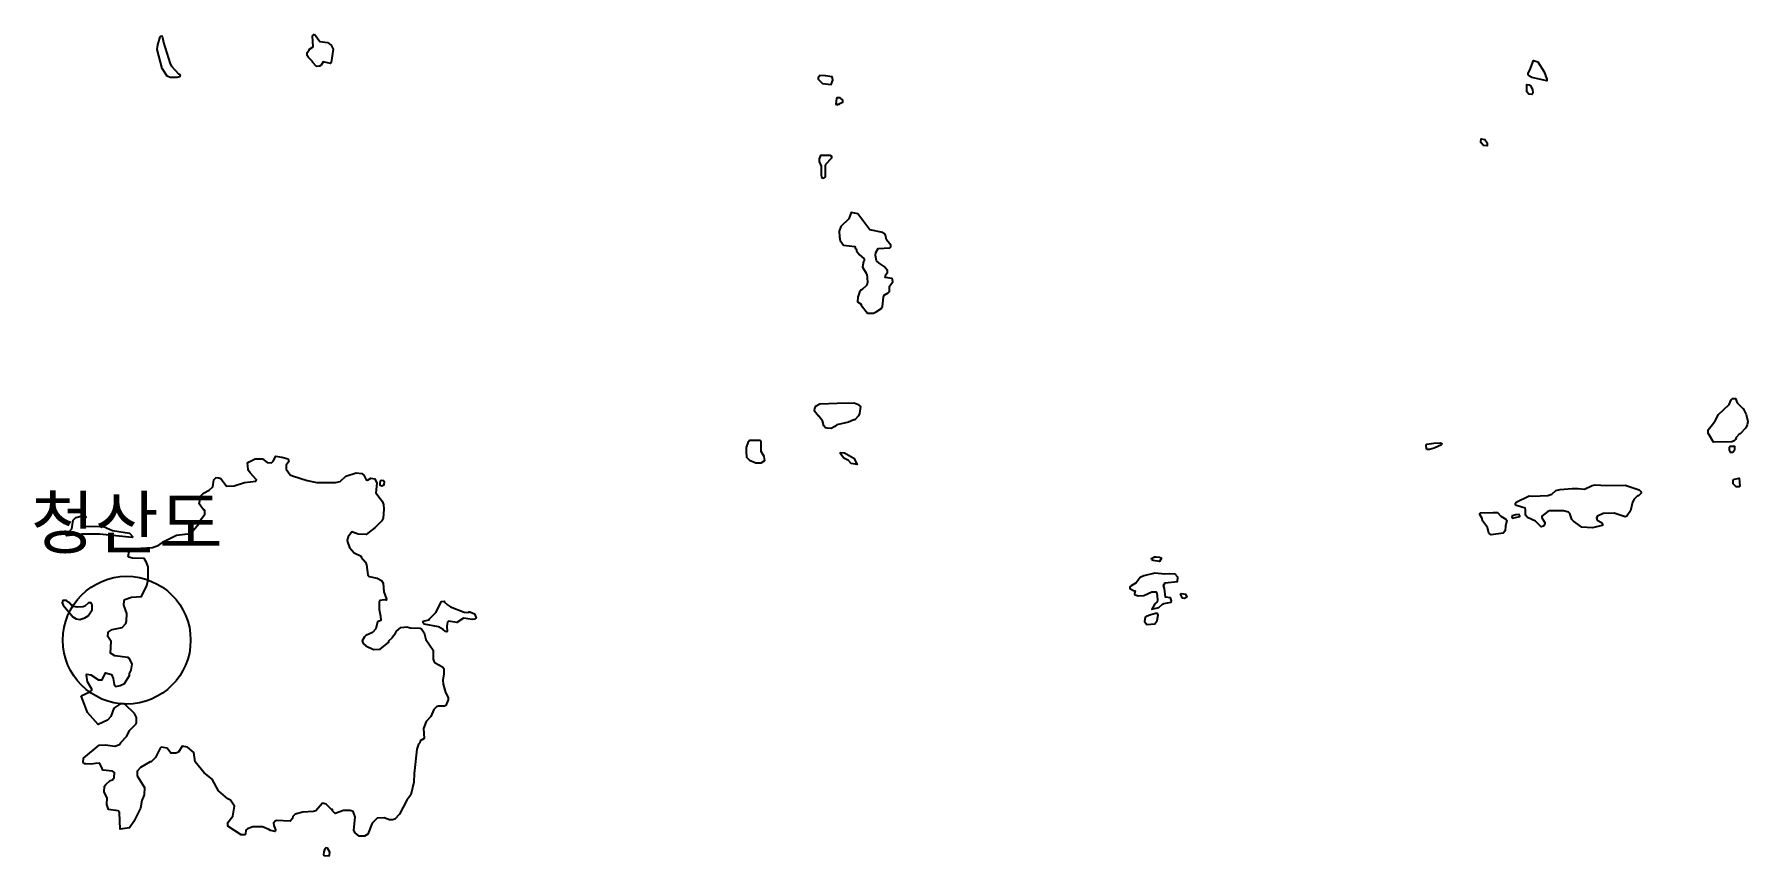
# Model space of a CAD drawing. Header units: millimetres. Extents: x -954552 to 1497340, y -301250 to 736091.
# Drawn here: x 184924 to 218472, y 71953 to 88035 of the extents above; entities that cross this region are included whole.
import ezdxf
from ezdxf.enums import TextEntityAlignment as Align

# ---------------------------------------------------------------- set-up
doc = ezdxf.new("R2010")
doc.units = ezdxf.units.MM
for name, color, linetype in [('2122', 7, 'Continuous'), ('AWS', 4, 'Continuous'), ('AWS명', 2, 'Continuous')]:
    doc.layers.add(name, color=color, linetype=linetype)
doc.styles.get("Standard").update_dxf_attribs({"font": ''})
doc.styles.get('Standard').set_extended_font_data('Gulim')

msp = doc.modelspace()

# ---------------------------------------------------------------- linework, layer by layer
at = {"layer": '2122', "color": 7}
for points in [[(187414, 88014), (187437, 87975), (187454, 87877), (187585, 87454), (187609, 87413), (187751, 87258), (187769, 87251), (187782, 87226), (187769, 87199), (187725, 87190), (187587, 87191), (187525, 87217), (187427, 87362), (187332, 87739), (187342, 87829), (187388, 87982), (187414, 88014), (187414, 88014)], [(190409, 88035), (190514, 87891), (190665, 87877), (190737, 87820), (190775, 87744), (190735, 87480), (190722, 87466), (190578, 87496), (190540, 87431), (190508, 87410), (190452, 87405), (190372, 87491), (190372, 87503), (190291, 87579), (190267, 87620), (190268, 87675), (190308, 87724), (190312, 87743), (190382, 87792), (190374, 88003), (190409, 88035), (190409, 88035)], [(200414, 87223), (200308, 87225), (200270, 87184), (200270, 87159), (200358, 87072), (200527, 87051), (200557, 87135), (200545, 87201), (200414, 87223), (200414, 87223)], [(214208, 87333), (214276, 87519), (214362, 87493), (214484, 87301), (214540, 87158), (214540, 87126), (214246, 87191), (214201, 87216), (214171, 87244), (214171, 87275), (214208, 87333), (214208, 87333)], [(214146, 86957), (214146, 87050), (214196, 87044), (214216, 87031), (214255, 86947), (214266, 86894), (214260, 86870), (214247, 86857), (214185, 86860), (214146, 86906), (214146, 86957), (214146, 86957)], [(200652, 86654), (200652, 86667), (200690, 86667), (200690, 86680), (200752, 86704), (200752, 86742), (200703, 86792), (200639, 86792), (200628, 86779), (200615, 86667), (200652, 86654), (200652, 86654)], [(213256, 85912), (213244, 85926), (213250, 85985), (213325, 85973), (213369, 85911), (213369, 85854), (213301, 85860), (213256, 85912), (213256, 85912)], [(200328, 85450), (200333, 85278), (200345, 85222), (200383, 85219), (200414, 85241), (200415, 85459), (200425, 85491), (200538, 85617), (200538, 85642), (200506, 85661), (200319, 85660), (200294, 85594), (200294, 85544), (200328, 85450), (200328, 85450)], [(201213, 83359), (201226, 83339), (201239, 83182), (201227, 83120), (201127, 83032), (201115, 83032), (201084, 82988), (201047, 82888), (201041, 82800), (201111, 82750), (201117, 82729), (201241, 82576), (201354, 82577), (201410, 82599), (201516, 82671), (201535, 82703), (201552, 82890), (201565, 82928), (201646, 82972), (201671, 82997), (201670, 83103), (201733, 83190), (201727, 83237), (201714, 83253), (201582, 83274), (201600, 83333), (201631, 83368), (201632, 83409), (201563, 83490), (201464, 83552), (201413, 83601), (201396, 83703), (201400, 83764), (201400, 83764), (201449, 83839), (201675, 83852), (201693, 83871), (201693, 83908), (201612, 84008), (201588, 84102), (201567, 84136), (201536, 84152), (201286, 84208), (201047, 84519), (200916, 84543), (200873, 84425), (200717, 84274), (200686, 84180), (200687, 84068), (200706, 83999), (200768, 83906), (200987, 83882), (201000, 83837), (201024, 83819), (201024, 83794), (201075, 83723), (201175, 83639), (201176, 83601), (201163, 83588), (201138, 83476), (201213, 83359), (201213, 83359)], [(217839, 80482), (217898, 80590), (218110, 80790), (218147, 80878), (218172, 80904), (218235, 80907), (218266, 80819), (218373, 80707), (218385, 80708), (218442, 80592), (218472, 80453), (218462, 80392), (218436, 80330), (218326, 80210), (218306, 80203), (218243, 80142), (218231, 80101), (218206, 80073), (218163, 80054), (217800, 80047), (217700, 80228), (217700, 80290), (217805, 80421), (217839, 80482), (217839, 80482)], [(200647, 80810), (200979, 80820), (201041, 80796), (201104, 80745), (201079, 80608), (201061, 80565), (200992, 80489), (200972, 80489), (200865, 80440), (200637, 80388), (200600, 80356), (200530, 80319), (200450, 80321), (200418, 80333), (200380, 80368), (200355, 80465), (200302, 80530), (200295, 80551), (200276, 80561), (200199, 80657), (200204, 80724), (200223, 80742), (200223, 80755), (200304, 80799), (200647, 80810), (200647, 80810)], [(198862, 79869), (198870, 79754), (198925, 79697), (199055, 79646), (199155, 79645), (199225, 79693), (199213, 79768), (199159, 79866), (199155, 80057), (199137, 80085), (198930, 80085), (198892, 80035), (198865, 79944), (198862, 79869), (198862, 79869)], [(201039, 79611), (200920, 79633), (200865, 79689), (200776, 79738), (200707, 79823), (200707, 79847), (200789, 79839), (200970, 79733), (201039, 79611), (201039, 79611)], [(212326, 80029), (212459, 80035), (212483, 80025), (212477, 80000), (212333, 79934), (212244, 79909), (212203, 79903), (212184, 79921), (212178, 79996), (212190, 80008), (212326, 80029), (212326, 80029)], [(218182, 79854), (218219, 79905), (218219, 79967), (218131, 79967), (218107, 79941), (218107, 79892), (218131, 79854), (218182, 79854), (218182, 79854)], [(191699, 79241), (191703, 79291), (191716, 79303), (191765, 79299), (191778, 79278), (191771, 79206), (191727, 79188), (191696, 79198), (191699, 79241), (191699, 79241)], [(215149, 79141), (215279, 79132), (215429, 79201), (215485, 79214), (215710, 79202), (216072, 79210), (216348, 79114), (216385, 79080), (216385, 79048), (216335, 78998), (216311, 78998), (216249, 78936), (216219, 78878), (216180, 78704), (216106, 78601), (216072, 78590), (215855, 78659), (215643, 78652), (215531, 78602), (215512, 78567), (215525, 78521), (215606, 78474), (215632, 78446), (215619, 78417), (215432, 78370), (215225, 78388), (215063, 78501), (215031, 78538), (214987, 78653), (214962, 78681), (214868, 78706), (214588, 78702), (214556, 78692), (214556, 78692), (214438, 78601), (214438, 78570), (214500, 78480), (214500, 78448), (214471, 78408), (214426, 78392), (214319, 78504), (214157, 78572), (214119, 78622), (214120, 78729), (214112, 78759), (213942, 78808), (213927, 78820), (213924, 78852), (213937, 78877), (214193, 78997), (214261, 78991), (214555, 79005), (214635, 79030), (214716, 79105), (214798, 79121), (215034, 79141), (215149, 79141), (215149, 79141)], [(218186, 79257), (218190, 79304), (218210, 79324), (218302, 79342), (218315, 79186), (218303, 79174), (218247, 79173), (218184, 79236), (218186, 79257), (218186, 79257)], [(186206, 78399), (186281, 78398), (186454, 78321), (186791, 78267), (186853, 78197), (186840, 78185), (186204, 78249), (185854, 78248), (185554, 78217), (185554, 78236), (185661, 78356), (185689, 78525), (185739, 78574), (185865, 78607), (185908, 78606), (185934, 78590), (185933, 78572), (185901, 78528), (185875, 78460), (185887, 78403), (186206, 78399), (186206, 78399)], [(213488, 78670), (213575, 78670), (213638, 78602), (213738, 78542), (213757, 78515), (213729, 78404), (213720, 78315), (213683, 78270), (213449, 78236), (213402, 78270), (213376, 78382), (213276, 78507), (213275, 78557), (213225, 78631), (213225, 78656), (213238, 78669), (213488, 78670), (213488, 78670)], [(213929, 78629), (213862, 78609), (213856, 78577), (213869, 78559), (214013, 78593), (214013, 78606), (213994, 78621), (214000, 78634), (213929, 78629), (213929, 78629)], [(206893, 77802), (206955, 77798), (206987, 77786), (206987, 77767), (206956, 77711), (206829, 77732), (206806, 77744), (206799, 77769), (206856, 77804), (206893, 77802), (206893, 77802)], [(206804, 76780), (206940, 76812), (207015, 76879), (207040, 76889), (207184, 76918), (207190, 76943), (207171, 76999), (207071, 77017), (207051, 77186), (207032, 77242), (207064, 77298), (207307, 77324), (207313, 77406), (207263, 77468), (207152, 77474), (207058, 77468), (206863, 77486), (206649, 77430), (206576, 77403), (206501, 77296), (206401, 77240), (206376, 77215), (206376, 77184), (206446, 77146), (206477, 77140), (206464, 77081), (206477, 77062), (206539, 77041), (206651, 77050), (206808, 77122), (206889, 77117), (206902, 77101), (206914, 76965), (206914, 76965), (206909, 76923), (206866, 76883), (206804, 76780), (206804, 76780)], [(185763, 76822), (185667, 76838), (185611, 76908), (185598, 76908), (185556, 76952), (185481, 76947), (185468, 76906), (185492, 76859), (185677, 76632), (185748, 76593), (185814, 76580), (185915, 76608), (185977, 76649), (186060, 76770), (186061, 76864), (186036, 76905), (185987, 76903), (185917, 76841), (185879, 76823), (185763, 76822), (185763, 76822)], [(193073, 76825), (193344, 76723), (193432, 76716), (193432, 76728), (193451, 76725), (193544, 76686), (193574, 76611), (193543, 76583), (193499, 76578), (193330, 76602), (193198, 76522), (193036, 76543), (193017, 76524), (193004, 76450), (193009, 76344), (193002, 76337), (192978, 76344), (192928, 76385), (192841, 76433), (192561, 76486), (192536, 76512), (192537, 76543), (192656, 76573), (192662, 76591), (192788, 76715), (192898, 76932), (192954, 76935), (192953, 76922), (193012, 76865), (193073, 76825), (193073, 76825)], [(207427, 77078), (207464, 77072), (207489, 77012), (207443, 76992), (207408, 76994), (207364, 77071), (207377, 77084), (207427, 77078), (207427, 77078)], [(206786, 76669), (206691, 76638), (206677, 76623), (206660, 76538), (206710, 76481), (206861, 76495), (206910, 76561), (206928, 76667), (206916, 76695), (206878, 76695), (206786, 76669), (206786, 76669)], [(190595, 72029), (190590, 71976), (190603, 71957), (190697, 71953), (190703, 71962), (190710, 72022), (190667, 72100), (190636, 72109), (190613, 72088), (190595, 72029), (190595, 72029)]]:
    msp.add_lwpolyline(points, dxfattribs=at)
msp.add_lwpolyline([(185844, 75086), (186014, 75162), (186052, 75196), (186052, 75215), (185967, 75360), (185949, 75491), (185956, 75510), (186031, 75497), (186179, 75394), (186254, 75397), (186319, 75536), (186437, 75500), (186467, 75422), (186490, 75303), (186522, 75265), (186609, 75286), (186691, 75322), (186787, 75480), (186791, 75522), (186819, 75586), (186840, 75704), (186791, 75814), (186758, 75835), (186504, 75865), (186418, 75916), (186427, 76147), (186365, 76248), (186373, 76329), (186448, 76381), (186643, 76422), (186718, 76499), (186733, 76543), (186740, 76693), (186740, 76693), (186679, 76859), (186687, 76944), (186700, 76968), (186825, 77017), (187026, 77027), (187129, 77244), (187155, 77356), (187152, 77612), (187120, 77694), (187073, 77770), (186847, 77779), (186779, 77798), (186766, 77811), (186780, 77911), (186806, 77936), (186901, 77966), (187237, 77986), (187363, 78035), (187458, 78108), (187709, 78230), (187985, 78264), (188150, 78455), (188194, 78545), (188265, 78641), (188265, 78703), (188250, 78723), (188238, 78723), (188155, 78843), (188188, 78998), (188237, 79054), (188352, 79109), (188421, 79176), (188441, 79314), (188441, 79314), (188487, 79357), (188537, 79353), (188574, 79337), (188690, 79189), (188841, 79196), (189041, 79263), (189260, 79285), (189273, 79310), (189150, 79446), (189122, 79492), (189112, 79513), (189102, 79642), (189133, 79667), (189247, 79722), (189391, 79720), (189483, 79650), (189571, 79643), (189603, 79680), (189654, 79773), (189772, 79756), (189897, 79723), (189909, 79670), (189858, 79596), (189857, 79524), (189936, 79413), (189979, 79391), (190266, 79297), (190459, 79257), (190822, 79258), (190916, 79282), (191023, 79386), (191224, 79447), (191335, 79437), (191335, 79437), (191379, 79404), (191423, 79313), (191447, 79307), (191511, 79346), (191592, 79333), (191634, 79248), (191612, 79060), (191736, 78894), (191760, 78830), (191771, 78740), (191756, 78559), (191731, 78508), (191599, 78382), (191421, 78244), (191265, 78246), (191143, 78295), (191070, 78199), (191051, 78130), (191056, 78095), (191099, 77990), (191185, 77885), (191322, 77818), (191326, 77801), (191408, 77698), (191432, 77651), (191454, 77450), (191479, 77419), (191635, 77386), (191722, 77338), (191753, 77290), (191769, 77122), (191824, 76978), (191817, 76959), (191817, 76959), (191779, 76962), (191692, 76948), (191679, 76923), (191677, 76773), (191705, 76643), (191711, 76560), (191643, 76529), (191611, 76398), (191547, 76326), (191414, 76264), (191389, 76239), (191346, 76160), (191365, 76106), (191419, 76063), (191566, 75993), (191698, 75998), (191868, 76133), (191869, 76158), (191939, 76226), (191939, 76239), (191996, 76308), (192015, 76349), (192104, 76424), (192222, 76435), (192266, 76423), (192284, 76415), (192478, 76406), (192503, 76394), (192556, 76315), (192588, 76186), (192736, 75978), (192733, 75804), (192745, 75760), (192745, 75760), (192773, 75727), (192919, 75654), (192945, 75616), (192944, 75516), (192921, 75389), (192927, 75310), (192974, 75151), (193030, 75050), (193029, 75003), (192983, 74897), (192959, 74882), (192839, 74881), (192802, 74865), (192745, 74816), (192688, 74679), (192598, 74581), (192547, 74443), (192556, 74250), (192482, 74201), (192471, 74162), (192446, 74137), (192417, 74039), (192360, 73565), (192358, 73391), (192299, 73147), (192216, 73042), (192075, 72769), (191981, 72670), (191939, 72656), (191880, 72653), (191774, 72692), (191637, 72687), (191542, 72588), (191542, 72588), (191458, 72377), (191388, 72334), (191288, 72335), (191208, 72399), (191178, 72450), (191206, 72717), (191167, 72816), (191108, 72838), (190976, 72840), (190813, 72779), (190764, 72830), (190762, 72858), (190747, 72860), (190641, 72963), (190566, 72982), (190439, 72834), (190384, 72817), (190183, 72806), (190032, 72764), (189988, 72721), (189981, 72685), (189936, 72628), (189668, 72641), (189643, 72632), (189611, 72588), (189617, 72542), (189647, 72457), (189640, 72425), (189548, 72447), (189517, 72469), (189396, 72518), (189204, 72518), (189097, 72482), (189097, 72482), (189066, 72452), (189059, 72377), (189046, 72361), (188977, 72365), (188717, 72531), (188712, 72606), (188813, 72730), (188847, 72923), (188767, 73043), (188711, 73068), (188711, 73068), (188530, 73221), (188409, 73455), (188253, 73575), (188077, 73789), (188048, 73977), (187925, 74079), (187818, 74098), (187748, 73981), (187694, 73962), (187623, 73958), (187598, 73964), (187524, 74058), (187406, 74079), (187387, 74060), (187297, 73874), (187215, 73794), (187196, 73791), (187007, 73678), (186938, 73610), (186936, 73516), (187083, 73290), (187075, 73146), (187030, 73034), (187030, 73034), (187006, 72881), (186872, 72626), (186786, 72500), (186604, 72471), (186590, 72802), (186565, 72834), (186378, 72858), (186348, 72956), (186349, 73086), (186295, 73200), (186302, 73312), (186328, 73349), (186410, 73423), (186454, 73441), (186492, 73485), (186494, 73584), (186457, 73610), (186269, 73625), (186244, 73695), (186203, 73763), (186124, 73761), (186048, 73746), (185933, 73751), (185914, 73754), (185884, 73780), (185891, 73861), (186195, 74119), (186319, 74124), (186500, 74097), (186595, 74130), (186619, 74169), (186734, 74294), (186792, 74403), (186912, 74529), (186924, 74554), (186924, 74554), (186926, 74660), (186884, 74738), (186704, 74913), (186680, 74926), (186618, 74935), (186484, 74841), (186426, 74678), (186357, 74607), (186174, 74520), (186174, 74520), (186121, 74581), (185965, 74758), (185908, 74914)], close=True, dxfattribs=at)
at = {"layer": 'AWS'}
msp.add_circle((186736, 76173), 1250, dxfattribs=at)

# ---------------------------------------------------------------- texts
at = {"layer": 'AWS명'}
msp.add_text('청산도', height=1000, dxfattribs=at).set_placement((186736, 77673), align=Align.BOTTOM_CENTER)

doc.saveas('drawing.dxf')
